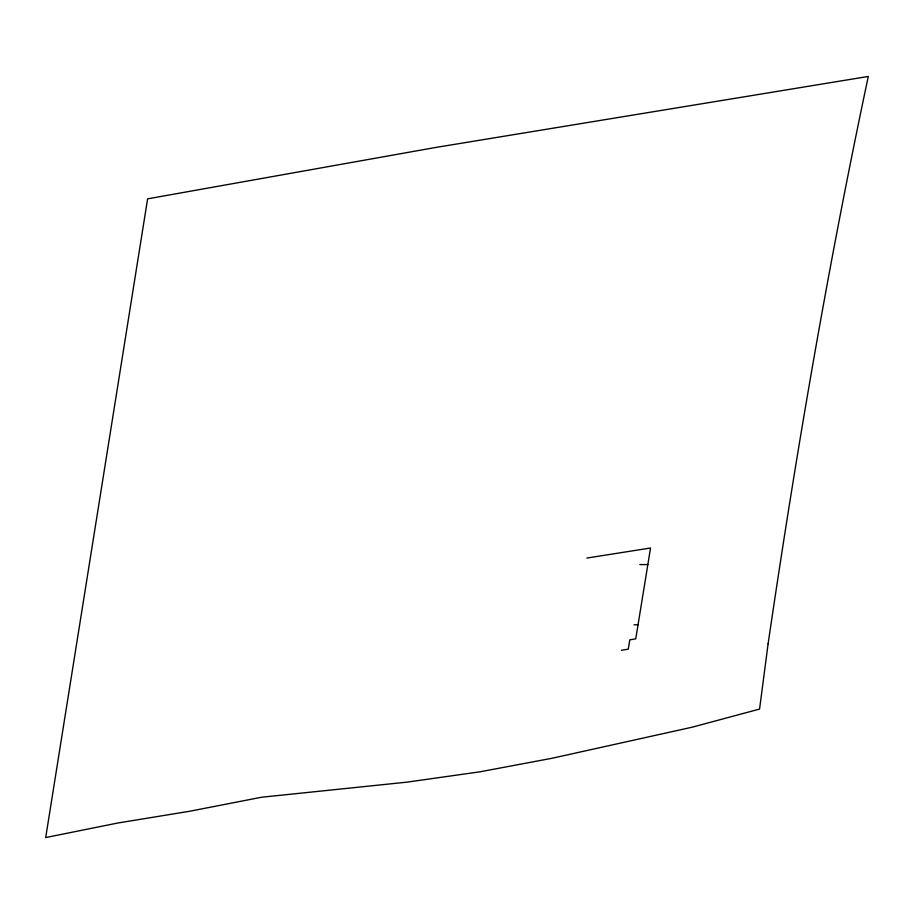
<?xml version="1.0" encoding="UTF-8"?>
<svg xmlns="http://www.w3.org/2000/svg" width="914" height="914" viewBox="0 0 914 914"><rect width="100%" height="100%" fill="white"/><g stroke="black" fill="none" stroke-linecap="round" stroke-linejoin="round"><path stroke-width="1.37" d="M621.429 650.265L628.284 649.146L629.803 639.823L635.744 638.852L650.539 548.012L586.891 558.054M639.811 564.578L647.843 564.578M634.019 624.788L638.041 624.788M768.114 643.753L759.568 709.07L692.389 727.144L552.056 758.266L480.136 771.782L407.13 782.133L261.564 797.236L189.861 811.221L118.009 822.977L45.7 837.555L147.611 198.841L435.67 147.462L868.3 76.445C828.392 264.306 796.014 453.744 768.114 643.753"/></g></svg>
